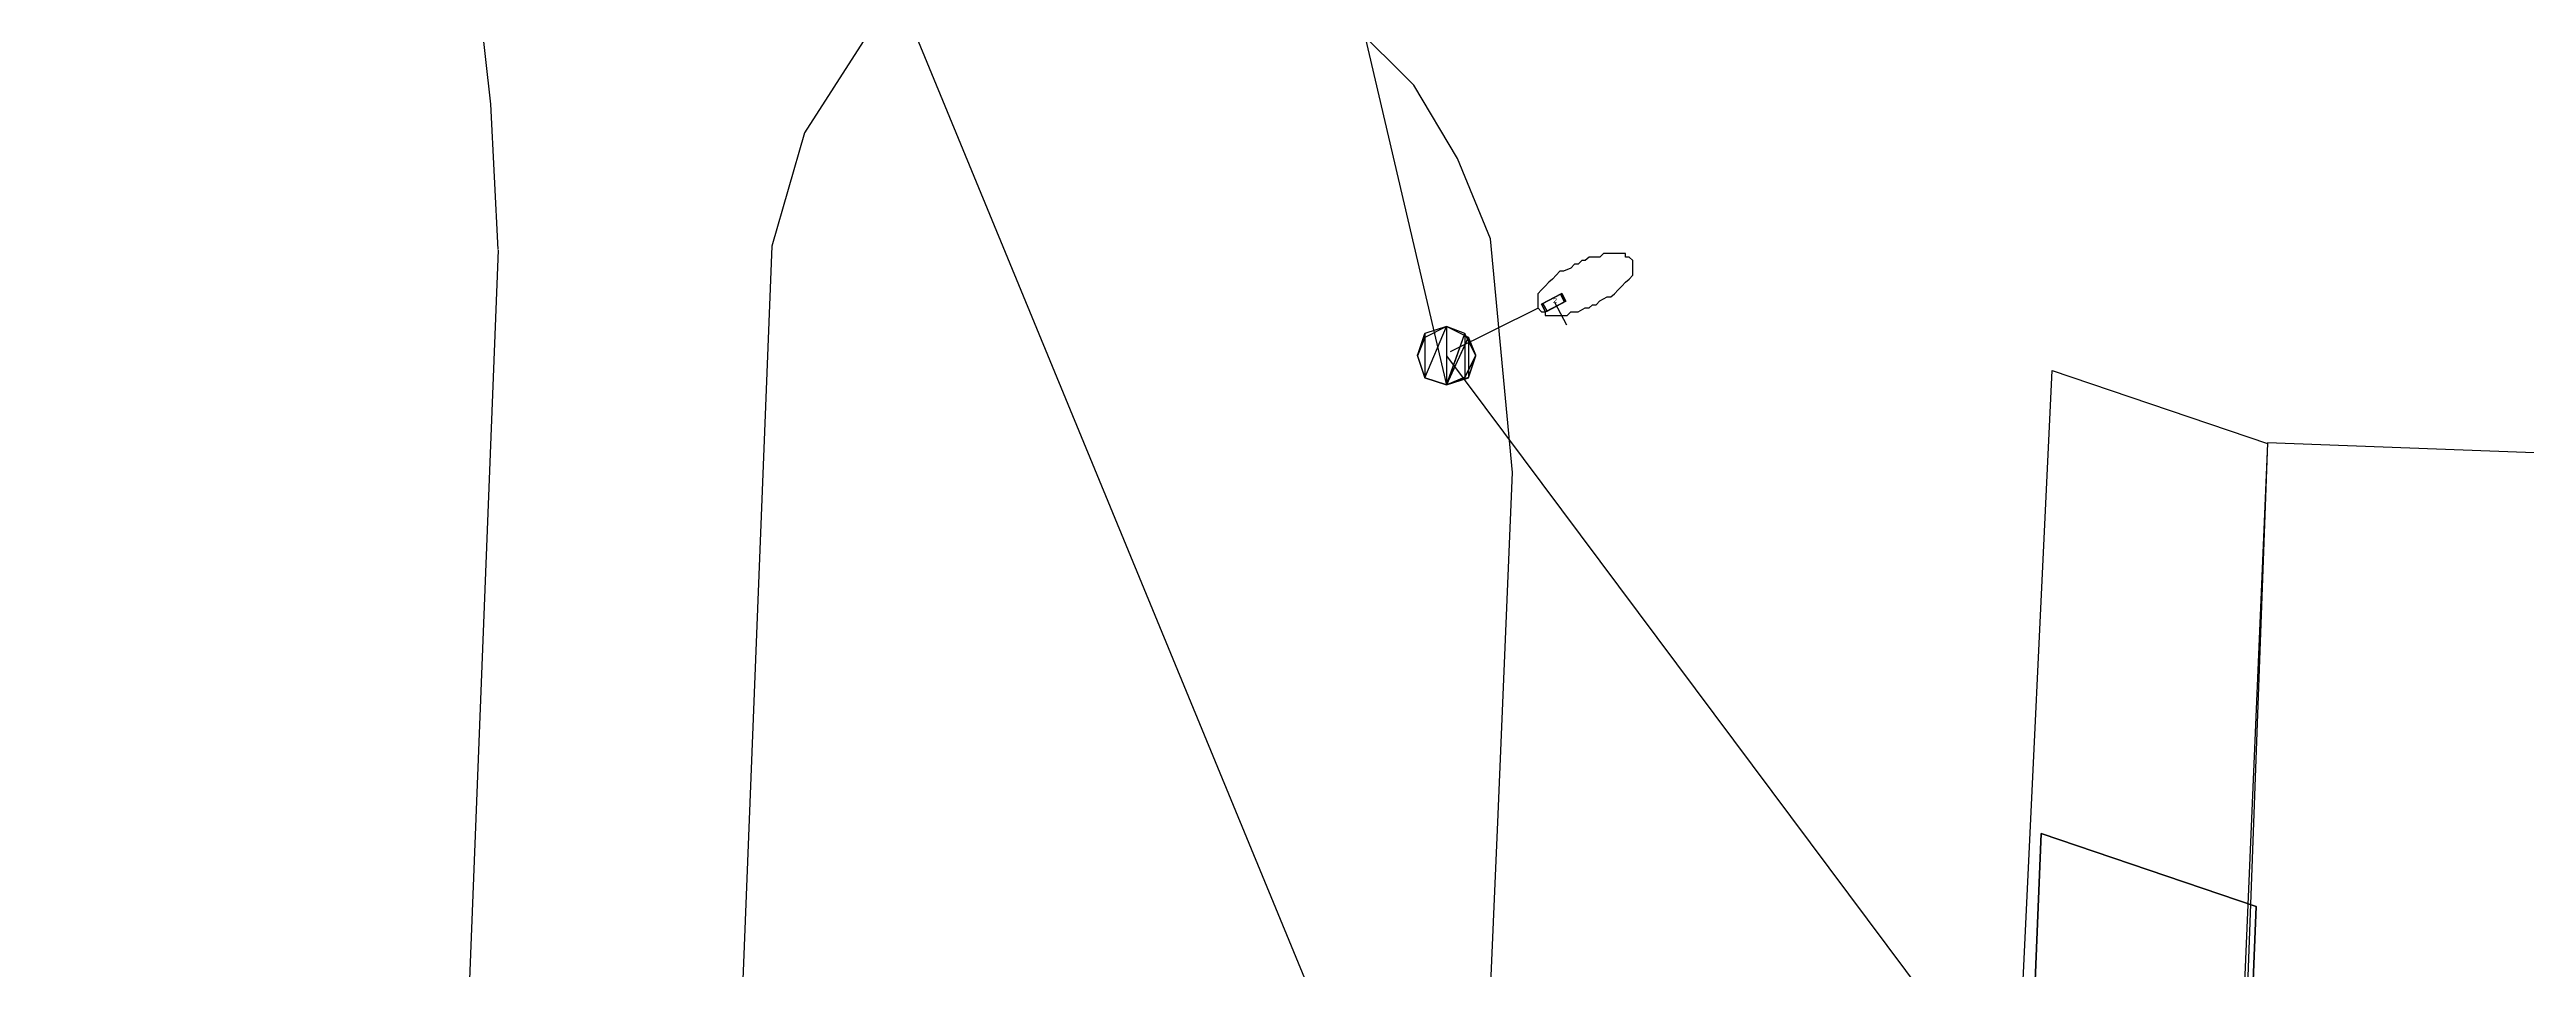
# Model space of a CAD drawing. Extents: x 212106 to 638151, y -1311344 to 1260505.
# Drawn here: x 287248 to 335745, y 462939 to 480957 of the extents above; entities that cross this region are included whole.
import ezdxf

# ---------------------------------------------------------------- set-up
doc = ezdxf.new("R2010")
doc.units = 0
doc.header["$MEASUREMENT"] = 0
for name, color, linetype in [('at_Entity', 7, 'Continuous'), ('DLXLUM02', 6, 'Continuous'), ('DLXLUMEX', 2, 'Continuous'), ('DLXSCENE', 7, 'Continuous')]:
    doc.layers.add(name, color=color, linetype=linetype)

# ---------------------------------------------------------------- blocks, each defined once
blk = doc.blocks.new('*U58')
for p, q in [((146, 174), (-225, -24)), ((-225, -24), (146, 174)), ((172, 188), (-199, -10)), ((-199, -10), (172, 188)), ((-146, -174), (225, 24)), ((225, 24), (-146, -174)), ((-119, -160), (252, 38)), ((252, 38), (-119, -160)), ((146, 174), (172, 188)), ((172, 188), (146, 174)), ((225, 24), (146, 174)), ((146, 174), (225, 24)), ((252, 38), (172, 188)), ((172, 188), (252, 38)), ((225, 24), (252, 38)), ((252, 38), (225, 24)), ((-199, -10), (-225, -24)), ((-225, -24), (-199, -10)), ((-225, -24), (-146, -174)), ((-146, -174), (-225, -24)), ((-199, -10), (-119, -160)), ((-119, -160), (-199, -10)), ((-146, -174), (-119, -160)), ((-119, -160), (-146, -174))]:
    blk.add_line(p, q)
at = {"color": 1}
blk.add_line((26, 14), (261, -427), dxfattribs=at)
at = {"layer": 'DLXLUMEX', "color": 7}
blk.add_text('2', height=100, dxfattribs=at).set_placement((0, 0))
blk = doc.blocks.new('*U97')
for p, q in [((-57113, 460866), (-44040, 429159)), ((-35073, 352114), (-31688, 437006)), ((-31688, 437006), (-35073, 352114)), ((-31688, 437006), (-27474, 435576)), ((-27474, 435576), (-31688, 437006)), ((-27474, 435576), (-29182, 392711)), ((-29182, 392711), (-27474, 435576))]:
    blk.add_line(p, q)

msp = doc.modelspace()

# ---------------------------------------------------------------- linework, layer by layer
at = {"layer": 'at_Entity', "color": 1}
for p, q in [((307246, 505745), (314603, 474386)), ((314603, 474959), (328245, 456681))]:
    msp.add_line(p, q, dxfattribs=at)
at = {"layer": 'at_Entity', "color": 0}
for p, q in [((295890, 479889), (295676, 481751)), ((303176, 481114), (302032, 479325)), ((313961, 480257), (312747, 481466)), ((314818, 478821), (313961, 480257)), ((296033, 477039), (295890, 479889)), ((302032, 479325), (301390, 477108)), ((315461, 477247), (314818, 478821)), ((315889, 472674), (315461, 477247)), ((296032, 477029), (287248, 254260)), ((301390, 477105), (292604, 254399)), ((317104, 476751), (317032, 476676)), ((317175, 476751), (317104, 476751)), ((317247, 476827), (317175, 476751)), ((317318, 476827), (317247, 476827)), ((317390, 476889), (317318, 476827)), ((317532, 476889), (317390, 476889)), ((317603, 476889), (317532, 476889)), ((317675, 476965), (317603, 476889)), ((317747, 476965), (317675, 476965)), ((317818, 476965), (317747, 476965)), ((317890, 476965), (317818, 476965)), ((317960, 476965), (317890, 476965)), ((318032, 476965), (317960, 476965)), ((318103, 476965), (318032, 476965)), ((318103, 476889), (318103, 476965)), ((318175, 476889), (318103, 476889)), ((318247, 476827), (318175, 476889)), ((318247, 476751), (318247, 476827)), ((318247, 476827), (318247, 476827)), ((318247, 476676), (318247, 476751)), ((316460, 476249), (316389, 476174)), ((316532, 476324), (316460, 476249)), ((316604, 476400), (316532, 476324)), ((316675, 476462), (316604, 476400)), ((316747, 476538), (316675, 476462)), ((316818, 476613), (316747, 476538)), ((316889, 476613), (316818, 476613)), ((317032, 476676), (316889, 476613)), ((317890, 476174), (317960, 476249)), ((317960, 476249), (318032, 476324)), ((318032, 476324), (318103, 476400)), ((318103, 476400), (318175, 476462)), ((318175, 476462), (318247, 476538)), ((318247, 476613), (318247, 476676)), ((318247, 476538), (318247, 476613)), ((314675, 475040), (316389, 475894)), ((316389, 476174), (316389, 476111)), ((316389, 476111), (316389, 476035)), ((316389, 476035), (316389, 475960)), ((316389, 475960), (316389, 475897)), ((316389, 475897), (316460, 475822)), ((316460, 475822), (316532, 475822)), ((316532, 475822), (316532, 475746)), ((316960, 475746), (317032, 475822)), ((317032, 475822), (317104, 475822)), ((317104, 475822), (317175, 475822)), ((317175, 475822), (317318, 475897)), ((317318, 475897), (317390, 475897)), ((317390, 475897), (317460, 475960)), ((317460, 475960), (317532, 475960)), ((317532, 475960), (317603, 476035)), ((317603, 476035), (317747, 476111)), ((317747, 476111), (317818, 476111)), ((317818, 476111), (317890, 476174)), ((314175, 475395), (314032, 474955)), ((314175, 475395), (314032, 474955)), ((314175, 475395), (314032, 474955)), ((314175, 475395), (314032, 474955)), ((314032, 474972), (314175, 475323)), ((314032, 474972), (314175, 475323)), ((314032, 474972), (314175, 475323)), ((314032, 474972), (314175, 475323)), ((314175, 475319), (314032, 474955)), ((314175, 475319), (314032, 474955)), ((314175, 475319), (314032, 474955)), ((314175, 475319), (314032, 474955)), ((314175, 475319), (314032, 474955)), ((314175, 475319), (314032, 474955)), ((314175, 475319), (314032, 474955)), ((314175, 475319), (314032, 474955)), ((314033, 474966), (314175, 475393)), ((314033, 474966), (314175, 475393)), ((314603, 475533), (314175, 475319)), ((314603, 475533), (314175, 475319)), ((314175, 474529), (314603, 475533)), ((314175, 474529), (314603, 475533)), ((314603, 475533), (314175, 475319)), ((314603, 475533), (314175, 475319)), ((314603, 475533), (314175, 475319)), ((314175, 474529), (314603, 475533)), ((314175, 474529), (314603, 475533)), ((314603, 475533), (314175, 475319)), ((314603, 475533), (314175, 475319)), ((314603, 475533), (314175, 475319)), ((314175, 474529), (314603, 475533)), ((314175, 474529), (314603, 475533)), ((314603, 475533), (314175, 475319)), ((314603, 475533), (314175, 475319)), ((314603, 475533), (314175, 475319)), ((314175, 474529), (314603, 475533)), ((314175, 474529), (314603, 475533)), ((314603, 475533), (314175, 475319)), ((314603, 475533), (314175, 475395)), ((314603, 475533), (314175, 475395)), ((314175, 474529), (314603, 475533)), ((314175, 474529), (314603, 475533)), ((314603, 475533), (314175, 475395)), ((314603, 475533), (314175, 475395)), ((314603, 475533), (314175, 475395)), ((314175, 474529), (314603, 475533)), ((314175, 474529), (314603, 475533)), ((314603, 475533), (314175, 475395)), ((314175, 475395), (314175, 474529)), ((314175, 475395), (314175, 474529)), ((314175, 475393), (314175, 474540)), ((314175, 475393), (314175, 474540)), ((314175, 475323), (314175, 474533)), ((314175, 475323), (314175, 474533)), ((314175, 475323), (314175, 474533)), ((314175, 475323), (314175, 474533)), ((314175, 475319), (314175, 474529)), ((314175, 475319), (314175, 474529)), ((314175, 475319), (314175, 474529)), ((314175, 475319), (314175, 474529)), ((315032, 475319), (314603, 475533)), ((315032, 475319), (314603, 475533)), ((314603, 475533), (314603, 474391)), ((314603, 475533), (314603, 474391)), ((315032, 475319), (314603, 475533)), ((315032, 475319), (314603, 475533)), ((315032, 475319), (314603, 475533)), ((314603, 475533), (314603, 474391)), ((314603, 475533), (314603, 474391)), ((315032, 475319), (314603, 475533)), ((315032, 475319), (314603, 475533)), ((315032, 475319), (314603, 475533)), ((314603, 475533), (314603, 474391)), ((314603, 475533), (314603, 474391)), ((315032, 475319), (314603, 475533)), ((315032, 475319), (314603, 475533)), ((315032, 475319), (314603, 475533)), ((314603, 475533), (314603, 474391)), ((314603, 475533), (314603, 474391)), ((315032, 475319), (314603, 475533)), ((314961, 475395), (314603, 475533)), ((314961, 475395), (314603, 475533)), ((314603, 475533), (314603, 474391)), ((314603, 475533), (314603, 474391)), ((314961, 475395), (314603, 475533)), ((314961, 475395), (314603, 475533)), ((314961, 475395), (314603, 475533)), ((314603, 475533), (314603, 474391)), ((314603, 475533), (314603, 474391)), ((314961, 475395), (314603, 475533)), ((314603, 474391), (314961, 475395)), ((314603, 474391), (314961, 475395)), ((314603, 474391), (315032, 475319)), ((314603, 474391), (315032, 475319)), ((314603, 474391), (315032, 475319)), ((314603, 474391), (315032, 475319)), ((314604, 474389), (314960, 475393)), ((314604, 474389), (314960, 475393)), ((314604, 474395), (315032, 475323)), ((314604, 474395), (315032, 475323)), ((314604, 474395), (315032, 475323)), ((314604, 474395), (315032, 475323)), ((315175, 474966), (314960, 475393)), ((314960, 475393), (314960, 474540)), ((314960, 475393), (314960, 474540)), ((315175, 474966), (314960, 475393)), ((314960, 475393), (314960, 474540)), ((314960, 475393), (314960, 474540)), ((315174, 474955), (314961, 475395)), ((315174, 474955), (314961, 475395)), ((315174, 474955), (314961, 475395)), ((315174, 474955), (314961, 475395)), ((315175, 474972), (315032, 475323)), ((315032, 475323), (315032, 474533)), ((315032, 475323), (315032, 474533)), ((315175, 474972), (315032, 475323)), ((315032, 475323), (315032, 474533)), ((315032, 475323), (315032, 474533)), ((315175, 474972), (315032, 475323)), ((315032, 475323), (315032, 474533)), ((315032, 475323), (315032, 474533)), ((315175, 474972), (315032, 475323)), ((315032, 475323), (315032, 474533)), ((315032, 475323), (315032, 474533)), ((315174, 474955), (315032, 475319)), ((315174, 474955), (315032, 475319)), ((315174, 474955), (315032, 475319)), ((315174, 474955), (315032, 475319)), ((315174, 474955), (315032, 475319)), ((315174, 474955), (315032, 475319)), ((315174, 474955), (315032, 475319)), ((315174, 474955), (315032, 475319)), ((316532, 475746), (316604, 475746)), ((316604, 475746), (316675, 475746)), ((316675, 475746), (316747, 475746)), ((316747, 475746), (316818, 475746)), ((316818, 475746), (316889, 475746)), ((316889, 475746), (316960, 475746)), ((314175, 474533), (314032, 474972)), ((314175, 474533), (314032, 474972)), ((314175, 474533), (314032, 474972)), ((314175, 474533), (314032, 474972)), ((314032, 474955), (314175, 474529)), ((314032, 474955), (314175, 474529)), ((314032, 474955), (314175, 474529)), ((314032, 474955), (314175, 474529)), ((314032, 474955), (314175, 474529)), ((314032, 474955), (314175, 474529)), ((314032, 474955), (314175, 474529)), ((314032, 474955), (314175, 474529)), ((314032, 474955), (314175, 474529)), ((314032, 474955), (314175, 474529)), ((314032, 474955), (314175, 474529)), ((314032, 474955), (314175, 474529)), ((314175, 474540), (314033, 474966)), ((314175, 474540), (314033, 474966)), ((314960, 474540), (315175, 474966)), ((314960, 474540), (315175, 474966)), ((314961, 474529), (315174, 474955)), ((314961, 474529), (315174, 474955)), ((314961, 474529), (315174, 474955)), ((314961, 474529), (315174, 474955)), ((315032, 474533), (315175, 474972)), ((315032, 474533), (315175, 474972)), ((315032, 474533), (315175, 474972)), ((315032, 474533), (315175, 474972)), ((315032, 474529), (315174, 474955)), ((315032, 474529), (315174, 474955)), ((315032, 474529), (315174, 474955)), ((315032, 474529), (315174, 474955)), ((315032, 474529), (315174, 474955)), ((315032, 474529), (315174, 474955)), ((315032, 474529), (315174, 474955)), ((315032, 474529), (315174, 474955)), ((314175, 474529), (314603, 474391)), ((314603, 474391), (314175, 474529)), ((314175, 474529), (314603, 474391)), ((314175, 474529), (314603, 474391)), ((314603, 474391), (314175, 474529)), ((314175, 474529), (314603, 474391)), ((314175, 474529), (314603, 474391)), ((314603, 474391), (314175, 474529)), ((314175, 474529), (314603, 474391)), ((314175, 474529), (314603, 474391)), ((314603, 474391), (314175, 474529)), ((314175, 474529), (314603, 474391)), ((314175, 474529), (314603, 474391)), ((314603, 474391), (314175, 474529)), ((314175, 474529), (314603, 474391)), ((314175, 474529), (314603, 474391)), ((314603, 474391), (314175, 474529)), ((314175, 474529), (314603, 474391)), ((314603, 474391), (315032, 474529)), ((314603, 474391), (315032, 474529)), ((314603, 474391), (315032, 474529)), ((314603, 474391), (315032, 474529)), ((314603, 474391), (315032, 474529)), ((314603, 474391), (315032, 474529)), ((314603, 474391), (315032, 474529)), ((314603, 474391), (315032, 474529)), ((314603, 474391), (314961, 474529)), ((314603, 474391), (314961, 474529)), ((314603, 474391), (314961, 474529)), ((314603, 474391), (314961, 474529)), ((314603, 474391), (314603, 474391)), ((314603, 474391), (314603, 474391)), ((314603, 474391), (314603, 474391)), ((314603, 474391), (314603, 474391)), ((314603, 474391), (314603, 474391)), ((314603, 474391), (314603, 474391)), ((314603, 474391), (314603, 474391)), ((314960, 474540), (314604, 474389)), ((314960, 474540), (314604, 474389)), ((315032, 474533), (314604, 474395)), ((315032, 474533), (314604, 474395)), ((315032, 474533), (314604, 474395)), ((315032, 474533), (314604, 474395)), ((325674, 458172), (326460, 474671)), ((326460, 474671), (330674, 473241)), ((326460, 474671), (326460, 474671)), ((330674, 473251), (319746, 174332)), ((330674, 473241), (327960, 409742)), ((499598, 467032), (330674, 473251)), ((315604, 465822), (315889, 472674)), ((313675, 420891), (315604, 465822))]:
    msp.add_line(p, q, dxfattribs=at)

# ---------------------------------------------------------------- block references
at = {"layer": 'DLXLUM02'}
msp.add_blockref('*U58', (316687, 475992), dxfattribs=at)
at = {"layer": 'DLXSCENE'}
msp.add_blockref('*U97', (357928, 28595), dxfattribs=at)

doc.saveas('drawing.dxf')
